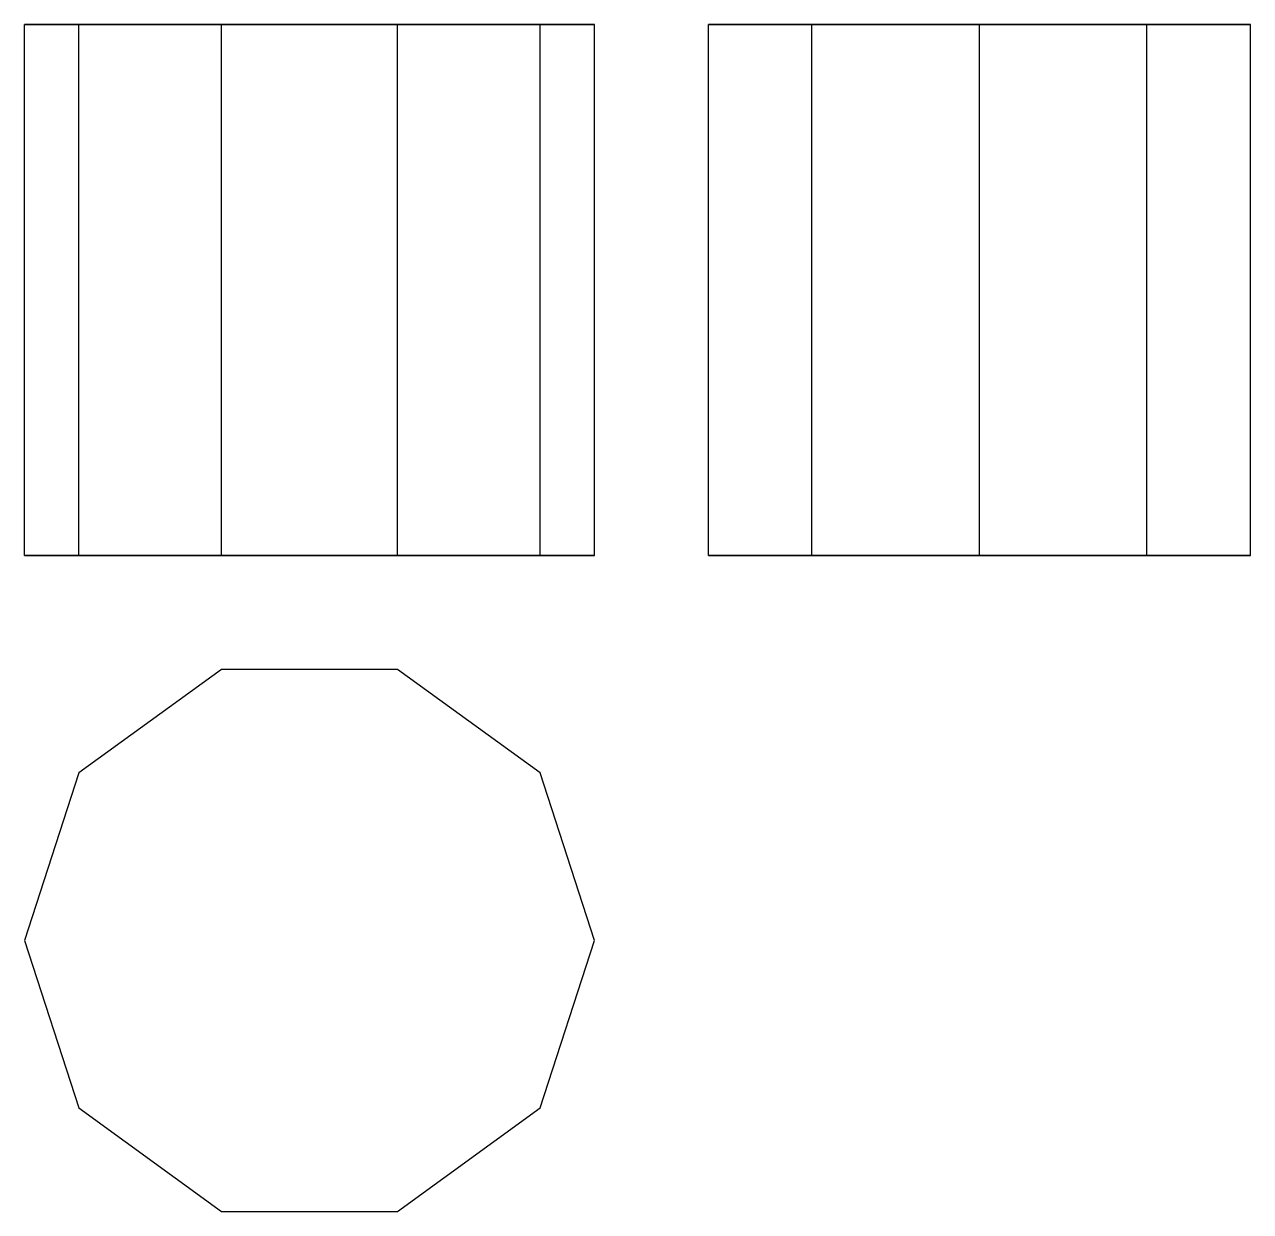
# Model space of a CAD drawing. Extents: x 0 to 1.73, y 0 to 1.68.
import ezdxf

# ---------------------------------------------------------------- set-up
doc = ezdxf.new("R2010")
doc.units = 0
doc.linetypes.add('HIDDEN', pattern=[9, 6, -3])
for name, color, linetype in [('FRONT', 7, 'CONTINUOUS'), ('FRONT_HID', 7, 'HIDDEN'), ('RIGHT', 7, 'CONTINUOUS'), ('RIGHT_HID', 7, 'HIDDEN'), ('TOP', 7, 'CONTINUOUS'), ('TOP_HID', 7, 'HIDDEN')]:
    doc.layers.add(name, color=color, linetype=linetype)

msp = doc.modelspace()

# ---------------------------------------------------------------- linework, layer by layer
at = {"layer": 'FRONT'}
for p, q in [((0, 0.926886), (0, 1.676886)), ((0.076894, 1.676886), (0, 1.676886)), ((0.278206, 1.676886), (0.076894, 1.676886)), ((0.076894, 0.926886), (0.076894, 1.676886)), ((0.527042, 1.676886), (0.278206, 1.676886)), ((0.278206, 0.926886), (0.278206, 1.676886)), ((0.728353, 1.676886), (0.527042, 1.676886)), ((0.527042, 0.926886), (0.527042, 1.676886)), ((0.805248, 1.676886), (0.728353, 1.676886)), ((0.728353, 0.926886), (0.728353, 1.676886)), ((0.805248, 0.926886), (0.805248, 1.676886)), ((0.076894, 0.926886), (0, 0.926886)), ((0.278206, 0.926886), (0.076894, 0.926886)), ((0.527042, 0.926886), (0.278206, 0.926886)), ((0.728353, 0.926886), (0.527042, 0.926886)), ((0.805248, 0.926886), (0.728353, 0.926886))]:
    msp.add_line(p, q, dxfattribs=at)
at = {"layer": 'FRONT_HID', "linetype": 'HIDDEN'}
for p, q in [((0, 1.676886), (0.076894, 1.676886)), ((0.076894, 0.926886), (0.076894, 1.676886)), ((0.076894, 1.676886), (0.278206, 1.676886)), ((0.278206, 0.926886), (0.278206, 1.676886)), ((0.278206, 1.676886), (0.527042, 1.676886)), ((0.527042, 0.926886), (0.527042, 1.676886)), ((0.527042, 1.676886), (0.728353, 1.676886)), ((0.728353, 0.926886), (0.728353, 1.676886)), ((0.728353, 1.676886), (0.805248, 1.676886)), ((0, 0.926886), (0.076894, 0.926886)), ((0.076894, 0.926886), (0.278206, 0.926886)), ((0.278206, 0.926886), (0.527042, 0.926886)), ((0.527042, 0.926886), (0.728353, 0.926886)), ((0.728353, 0.926886), (0.805248, 0.926886))]:
    msp.add_line(p, q, dxfattribs=at)
at = {"layer": 'RIGHT'}
for p, q in [((1.112559, 1.676886), (0.966297, 1.676886)), ((0.966297, 0.926886), (0.966297, 1.676886)), ((1.349216, 1.676886), (1.112559, 1.676886)), ((1.112559, 0.926886), (1.112559, 1.676886)), ((1.585872, 1.676886), (1.349216, 1.676886)), ((1.349216, 0.926886), (1.349216, 1.676886)), ((1.732134, 1.676886), (1.585872, 1.676886)), ((1.585872, 0.926886), (1.585872, 1.676886)), ((1.732134, 0.926886), (1.732134, 1.676886)), ((1.112559, 0.926886), (0.966297, 0.926886)), ((1.349216, 0.926886), (1.112559, 0.926886)), ((1.585872, 0.926886), (1.349216, 0.926886)), ((1.732134, 0.926886), (1.585872, 0.926886))]:
    msp.add_line(p, q, dxfattribs=at)
at = {"layer": 'RIGHT_HID', "linetype": 'HIDDEN'}
for p, q in [((0.966297, 0.926886), (0.966297, 1.676886)), ((0.966297, 1.676886), (1.112559, 1.676886)), ((1.112559, 0.926886), (1.112559, 1.676886)), ((1.112559, 1.676886), (1.349216, 1.676886)), ((1.349216, 0.926886), (1.349216, 1.676886)), ((1.349216, 1.676886), (1.585872, 1.676886)), ((1.585872, 0.926886), (1.585872, 1.676886)), ((1.585872, 1.676886), (1.732134, 1.676886)), ((1.732134, 0.926886), (1.732134, 1.676886)), ((0.966297, 0.926886), (1.112559, 0.926886)), ((1.112559, 0.926886), (1.349216, 0.926886)), ((1.349216, 0.926886), (1.585872, 0.926886)), ((1.585872, 0.926886), (1.732134, 0.926886))]:
    msp.add_line(p, q, dxfattribs=at)
at = {"layer": 'TOP'}
for p, q in [((0.278206, 0.765836), (0.076894, 0.619575)), ((0.527042, 0.765836), (0.278206, 0.765836)), ((0.728353, 0.619575), (0.527042, 0.765836)), ((0.076894, 0.619575), (0, 0.382918)), ((0.805248, 0.382918), (0.728353, 0.619575)), ((0, 0.382918), (0.076894, 0.146262)), ((0.728353, 0.146262), (0.805248, 0.382918)), ((0.076894, 0.146262), (0.278206, 0)), ((0.527042, 0), (0.728353, 0.146262)), ((0.278206, 0), (0.527042, 0))]:
    msp.add_line(p, q, dxfattribs=at)
at = {"layer": 'TOP_HID', "linetype": 'HIDDEN'}
for p, q in [((0.278206, 0.765836), (0.076894, 0.619575)), ((0.527042, 0.765836), (0.278206, 0.765836)), ((0.728353, 0.619575), (0.527042, 0.765836)), ((0.076894, 0.619575), (0, 0.382918)), ((0.805248, 0.382918), (0.728353, 0.619575)), ((0, 0.382918), (0.076894, 0.146262)), ((0.728353, 0.146262), (0.805248, 0.382918)), ((0.076894, 0.146262), (0.278206, 0)), ((0.527042, 0), (0.728353, 0.146262)), ((0.278206, 0), (0.527042, 0))]:
    msp.add_line(p, q, dxfattribs=at)

doc.saveas('drawing.dxf')
